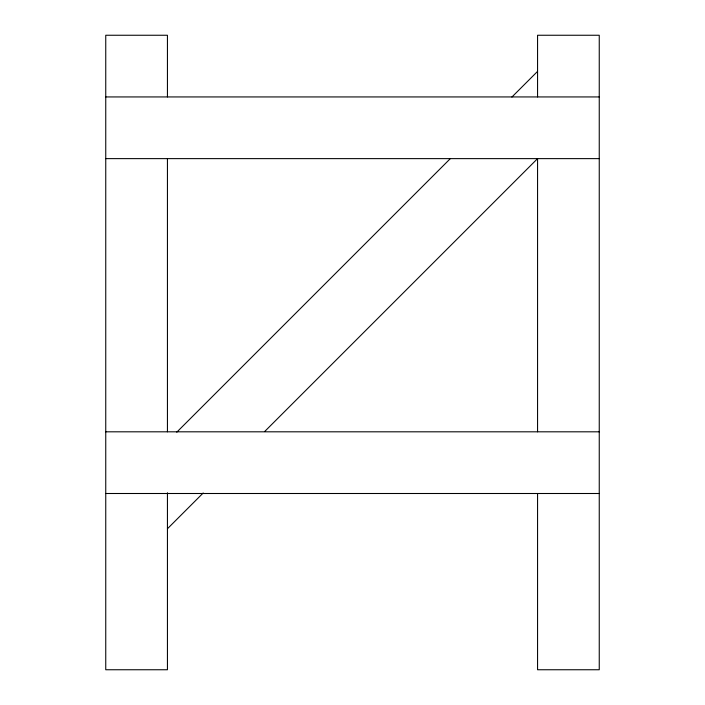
<?xml version="1.0" encoding="UTF-8"?>
<svg xmlns="http://www.w3.org/2000/svg" width="705" height="705" viewBox="0 0 705 705"><rect width="100%" height="100%" fill="white"/><g stroke="black" fill="none" stroke-linecap="round" stroke-linejoin="round"><path stroke-width="1.06" d="M176.77 432.183L450.477 158.475M511.9 97.043L537.562 71.39M167.438 528.75L203.207 492.98M264.631 431.557L537.562 158.625L537.562 431.812M105.75 96.938L599.25 96.938M105.75 158.625L599.25 158.625M105.75 431.812L599.25 431.812M105.75 493.5L599.25 493.5M537.562 96.938L537.562 35.25L599.25 35.25L599.25 669.75L537.562 669.75L537.562 493.5M167.438 96.938L167.438 35.25L105.75 35.25L105.75 669.75L167.438 669.75L167.438 492.76M167.438 158.625L167.438 431.812"/></g></svg>
